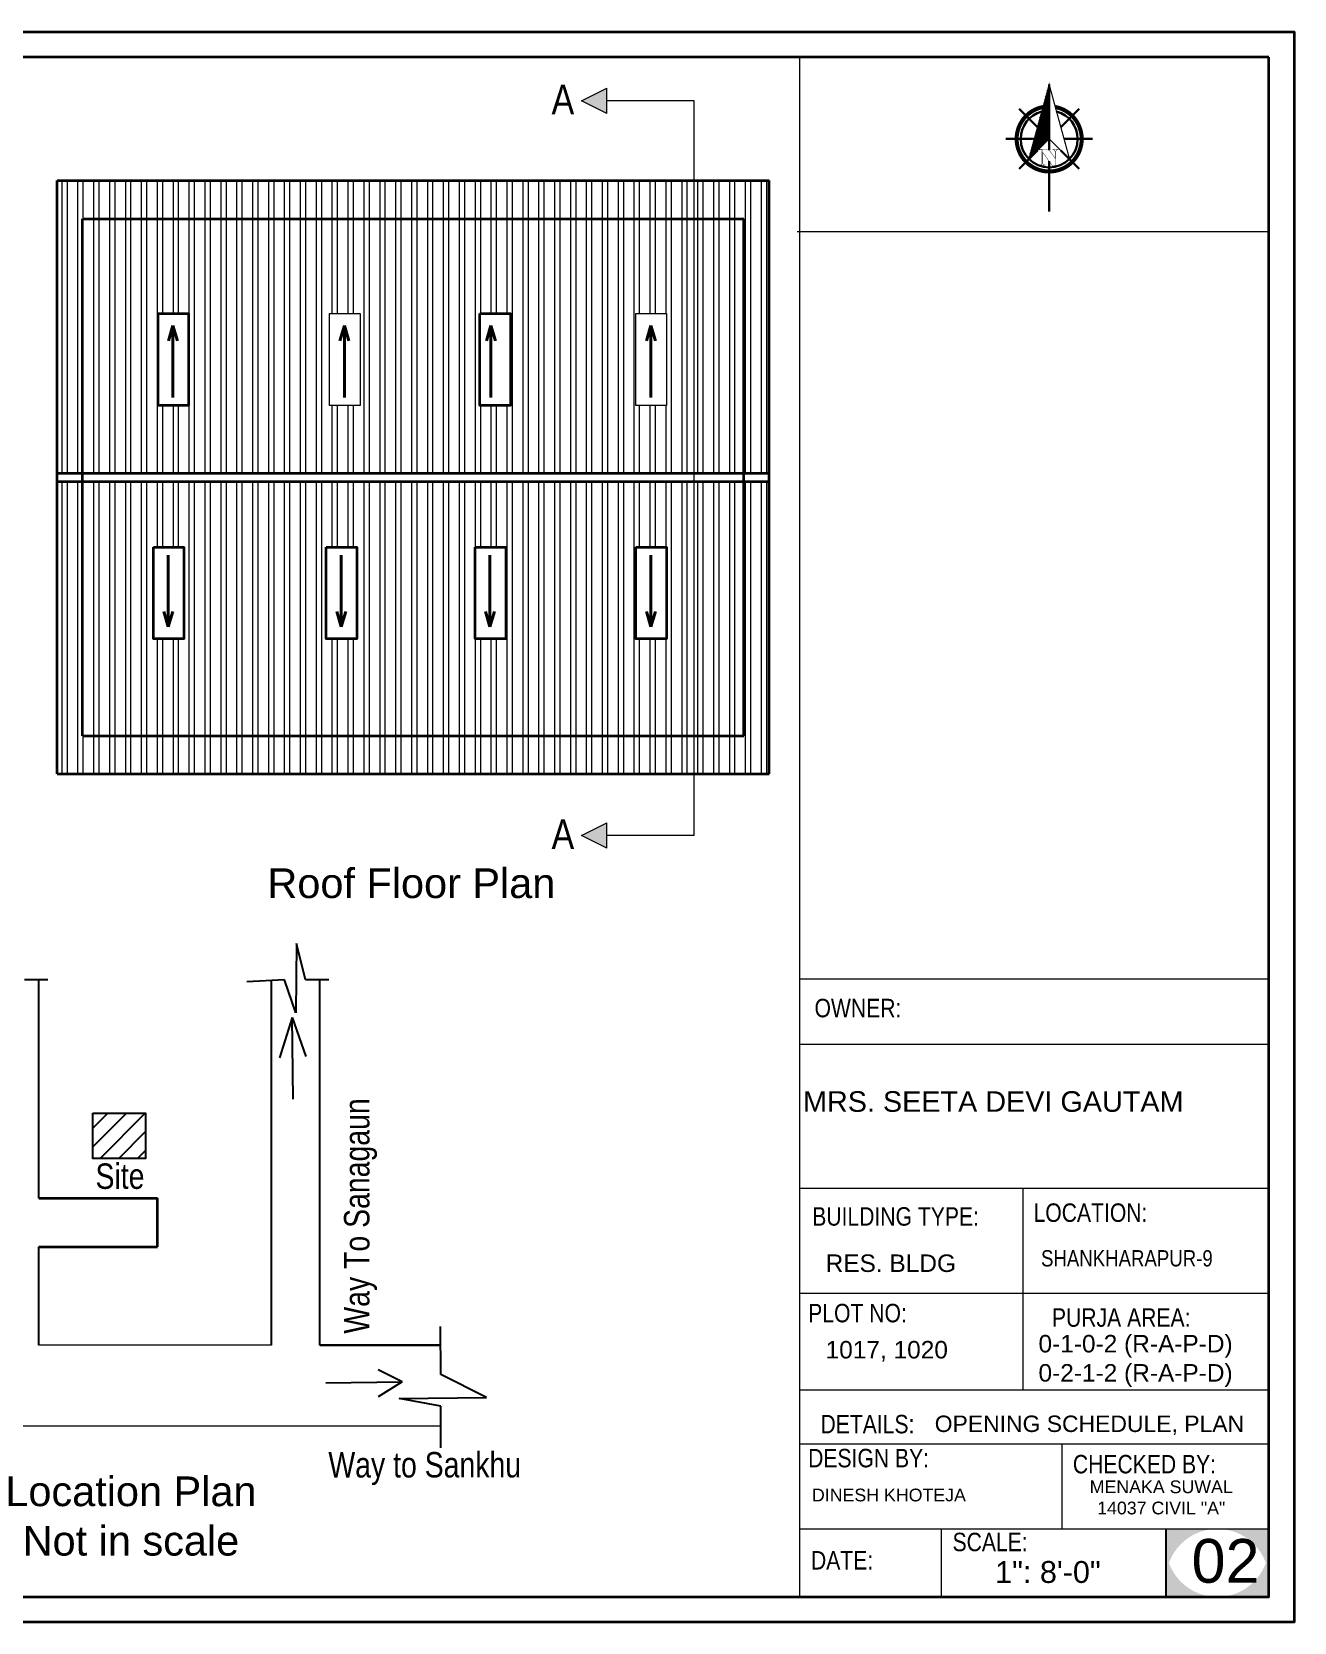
# Model space of a CAD drawing. Header units: inches. Extents: x 352731 to 371558, y -52658 to -39161.
# Drawn here: x 359449 to 360044, y -49701 to -48951 of the extents above; entities that cross this region are included whole.
import ezdxf

# ---------------------------------------------------------------- set-up
doc = ezdxf.new("R2010")
doc.units = ezdxf.units.IN
doc.header["$LTSCALE"] = 2
doc.header["$MEASUREMENT"] = 0
doc.linetypes.add('DASHED2', pattern=[0.375, 0.25, -0.125])
doc.layers.get('0').update_dxf_attribs({"linetype": 'CONTINUOUS'})
for name, color, linetype, lineweight in [('DIM_LINE', 173, 'CONTINUOUS', 20), ('dimension', 160, 'CONTINUOUS', 15), ('DIMENTION', 140, 'CONTINUOUS', 0), ('door', 20, 'CONTINUOUS', 35), ('DW-SEC', 24, 'CONTINUOUS', 25), ('Rebars', 1, 'CONTINUOUS', 13), ('river', 7, 'DASHED2', 25), ('Siteplan', 7, 'CONTINUOUS', 30), ('TEXT', 181, 'CONTINUOUS', 25), ('WALL - A', 1, 'CONTINUOUS', 40)]:
    doc.layers.add(name, color=color, linetype=linetype, lineweight=lineweight)
doc.layers.add('Normal Wall', color=7, linetype='CONTINUOUS', lineweight=35, true_color=0xffaf89)
doc.layers.add('Rear Wall', color=7, linetype='CONTINUOUS', lineweight=20, true_color=0xd4e480)
doc.layers.add('WAll', color=20, linetype='CONTINUOUS')
doc.styles.add('DIM', font='arial.ttf', dxfattribs={"width": 0.8})
doc.styles.get("Standard").update_dxf_attribs({"font": 'ARIALN.TTF'})
doc.styles.add('SwissBT', font='swiss.ttf', dxfattribs={"height": 12})
pattern_1 = [(90, (-499.6444, -20064.87), (-7.5, 0), []), (90, (-497.1444, -20062.37), (-7.5, 0), [])]

# ---------------------------------------------------------------- blocks, each defined once
blk = doc.blocks.new('*X29')
at = {"color": 0}
for p, q in [((146.95, -410.95), (147.62, -410.29)), ((147.15, -410.22), (147.62, -409.76)), ((147.35, -409.49), (147.62, -409.23)), ((147.55, -408.76), (147.62, -408.7)), ((145.56, -416.06), (147.62, -414)), ((145.76, -415.33), (147.62, -413.47)), ((145.96, -414.6), (147.62, -412.94)), ((146.16, -413.87), (147.62, -412.41)), ((146.36, -413.14), (147.62, -411.88)), ((146.55, -412.41), (147.62, -411.35)), ((146.75, -411.68), (147.62, -410.82)), ((143.96, -421.9), (147.62, -418.24)), ((144.16, -421.17), (147.62, -417.71)), ((144.36, -420.44), (147.62, -417.18)), ((144.56, -419.71), (147.62, -416.65)), ((144.76, -418.98), (147.62, -416.12)), ((144.96, -418.25), (147.62, -415.59)), ((145.16, -417.52), (147.62, -415.06)), ((145.36, -416.79), (147.62, -414.53)), ((142.76, -426.28), (147.62, -421.42)), ((142.96, -425.55), (147.62, -420.89)), ((143.16, -424.82), (147.62, -420.36)), ((143.36, -424.09), (147.62, -419.83)), ((143.56, -423.36), (147.62, -419.3)), ((143.76, -422.63), (147.62, -418.77))]:
    blk.add_line(p, q, dxfattribs=at)
blk = doc.blocks.new('NORTH_15')
for p, q in [((0, 3.66), (0, 10.62)), ((-2.87, 2.87), (-7.37, 7.37)), ((2.87, 2.87), (7.37, 7.37)), ((-13.37, 0), (2.72, 0)), ((5.49, 0), (17.83, 0)), ((-2.87, -2.87), (-7.37, -7.37)), ((0, -3.66), (0, -10.62)), ((2.87, -2.87), (7.37, -7.37))]:
    blk.add_line(p, q)
at = {"const_width": 1}
for points in [[(0, -8, 1), (0, 8, 0.359415), (-7.86, 1.52, 1)], [(-7.86, -1.52, 0.359415), (0, -8, 1)]]:
    blk.add_lwpolyline(points, format="xyb", dxfattribs=at)
for points, const_width in [([(4.96, -5.01), (-13.37, 0), (4.9, 5), (0, 0), (4.96, -5.01)], 0.3), ([(5.93, -1.55), (6, -1.55), (6.07, -1.54), (6.13, -1.53), (6.17, -1.52), (6.22, -1.51), (6.26, -1.49), (6.28, -1.47), (6.3, -1.45), (6.32, -1.42), (6.33, -1.39), (6.35, -1.34), (6.36, -1.29), (6.37, -1.23), (6.38, -1.16), (6.38, -1.08), (6.38, -1), (6.54, -1), (6.54, -2.34), (6.38, -2.34), (6.38, -2.3), (6.38, -2.23), (6.38, -2.16), (6.37, -2.09), (6.36, -2.04), (6.35, -1.99), (6.33, -1.95), (6.32, -1.91), (6.3, -1.88), (6.28, -1.86), (6.26, -1.83), (6.22, -1.81), (6.18, -1.8), (6.13, -1.78), (6.07, -1.77), (6.01, -1.76), (5.95, -1.76), (2.66, -1.76), (2.66, -2.34), (2.5, -2.34), (2.5, -0.16), (4.71, 1.44), (3.14, 1.44), (3.07, 1.44), (3, 1.43), (2.94, 1.42), (2.89, 1.41), (2.85, 1.4), (2.81, 1.38), (2.78, 1.36), (2.76, 1.34), (2.74, 1.31), (2.72, 1.27), (2.7, 1.22), (2.69, 1.17), (2.68, 1.11), (2.67, 1.04), (2.66, 0.97), (2.66, 0.89), (2.66, 0.87), (2.5, 0.87), (2.5, 2.21), (2.66, 2.21), (2.66, 2.17), (2.66, 2.09), (2.67, 2.03), (2.68, 1.97), (2.69, 1.91), (2.7, 1.86), (2.71, 1.82), (2.73, 1.78), (2.75, 1.76), (2.77, 1.74), (2.8, 1.72), (2.85, 1.7), (2.89, 1.68), (2.94, 1.67), (3, 1.66), (3.07, 1.66), (3.14, 1.66), (6.54, 1.66), (6.54, 0.75), (3.33, -1.55), (5.93, -1.55), (5.93, -1.55)], 0.1)]:
    blk.add_lwpolyline(points, dxfattribs=dict(const_width=const_width))
for start, end in [(90, 164.973), (270, 90), (195.027, 270)]:
    blk.add_arc((0, 0), 7, start, end)
at = {"rotation": 90}
blk.add_blockref('*X29', (-421.89, -147.62), dxfattribs=at)
blk = doc.blocks.new('A$C0BDB7EE9')
at = {"layer": 'Siteplan', "xscale": 2.999999999999779, "yscale": 2.999999999999779, "zscale": 2.999999999999779, "rotation": 247.8612575918487}
blk.add_blockref('NORTH_15', (20.2, 49.5), dxfattribs=at)
blk = doc.blocks.new('A$C327B4BBD')
at = {"layer": 'DIMENTION', "ltscale": 0.3, "xscale": 1.171875000000082, "yscale": 1.171875000000082, "zscale": 1.171875000000082, "rotation": 112.1387424081494}
blk.add_blockref('A$C0BDB7EE9', (16.1, 0), dxfattribs=at)

msp = doc.modelspace()

# ---------------------------------------------------------------- hatches: boundary and pattern name
at = {"linetype": 'ByBlock', "lineweight": 5}
for points in [[(359707.91, -48983.46), (359719.91, -48989.46), (359719.91, -48977.46)], [(359707.91, -49330.2), (359719.91, -49336.2), (359719.91, -49324.2)]]:
    msp.add_hatch(color=7, dxfattribs=at).paths.add_polyline_path(points)
msp.add_hatch(color=0).paths.add_polyline_path([(360032.3, -49657.4), (360007.99, -49657.4, -0.414214), (360032.3, -49681.71)])
at = {"layer": 'DIM_LINE'}
h = msp.add_hatch(dxfattribs=at)
h.set_pattern_fill('ANSI32', color=256, scale=20, angle=45)
h.set_pattern_definition(pattern_1)
h.paths.add_polyline_path([(359460.52, -49021.11), (359460.52, -49159.11), (359472.52, -49159.11), (359472.52, -49039.11), (359784.52, -49039.11), (359784.52, -49159.11), (359796.52, -49159.11), (359796.52, -49021.11)])
h = msp.add_hatch(dxfattribs=at)
h.set_pattern_fill('ANSI32', color=256, scale=20, angle=45)
h.set_pattern_definition(pattern_1)
h.paths.add_polyline_path([(359784.52, -49159.11), (359784.52, -49039.11), (359472.52, -49039.11), (359472.52, -49159.11)])
h.paths.add_polyline_path([(359659.94, -49127.22), (359659.94, -49083.89), (359674.39, -49083.89), (359674.39, -49127.22)], flags=16)
h.paths.add_polyline_path([(359603.49, -49127.22), (359589.04, -49127.22), (359589.04, -49083.89), (359603.49, -49083.89)], flags=16)
h.paths.add_polyline_path([(359733.64, -49127.22), (359733.64, -49083.89), (359748.09, -49083.89), (359748.09, -49127.22)], flags=16)
h.paths.add_polyline_path([(359522.57, -49127.22), (359508.12, -49127.22), (359508.12, -49083.89), (359522.57, -49083.89)], flags=16)
h = msp.add_hatch(dxfattribs=at)
h.set_pattern_fill('ANSI32', color=256, scale=20, angle=45)
h.set_pattern_definition(pattern_1)
h.paths.add_polyline_path([(359796.52, -49301.11), (359796.52, -49163.11), (359784.52, -49163.11), (359784.52, -49283.11), (359472.52, -49283.11), (359472.52, -49163.11), (359460.52, -49163.11), (359460.52, -49301.11)])
h = msp.add_hatch(dxfattribs=at)
h.set_pattern_fill('ANSI32', color=256, scale=20, angle=45)
h.set_pattern_definition(pattern_1)
h.paths.add_polyline_path([(359784.52, -49283.11), (359784.52, -49163.11), (359472.52, -49163.11), (359472.52, -49283.11)])
h.paths.add_polyline_path([(359601.97, -49237.37), (359587.51, -49237.37), (359587.51, -49194.05), (359601.97, -49194.05)], flags=16)
h.paths.add_polyline_path([(359657.73, -49194.05), (359672.18, -49194.05), (359672.18, -49237.37), (359657.73, -49237.37)], flags=16)
h.paths.add_polyline_path([(359733.64, -49194.05), (359748.09, -49194.05), (359748.09, -49237.37), (359733.64, -49237.37)], flags=16)
h.paths.add_polyline_path([(359520.36, -49237.37), (359505.91, -49237.37), (359505.91, -49194.05), (359520.36, -49194.05)], flags=16)
at = {"layer": 'DW-SEC'}
h = msp.add_hatch(dxfattribs=at)
h.set_pattern_fill('ANSI31', color=256, scale=50)
h.set_pattern_definition([(45, (237974.641, -36885.901), (-4.41941738, 4.41941738), [])])
h.paths.add_polyline_path([(359477.36, -49482.53), (359502.26, -49482.53), (359502.26, -49461.28), (359477.36, -49461.28)])
at = {"layer": 'TEXT'}
for points in [[(360007.99, -49657.4), (359983.68, -49657.4), (359983.68, -49681.71, -0.414214)], [(360007.99, -49657.4), (359983.68, -49657.4), (359983.68, -49681.71, -0.414214)], [(360032.3, -49657.4), (360007.99, -49657.4, -0.414214), (360032.3, -49681.71)], [(359983.68, -49665.21), (359983.68, -49689.52), (360007.99, -49689.52, -0.414214)], [(359983.68, -49665.21), (359983.68, -49689.52), (360007.99, -49689.52, -0.414214)], [(360032.3, -49665.21, -0.414214), (360007.99, -49689.52), (360032.3, -49689.52)], [(360032.3, -49665.21, -0.414214), (360007.99, -49689.52), (360032.3, -49689.52)]]:
    msp.add_hatch(color=0, dxfattribs=at).paths.add_polyline_path(points)

# ---------------------------------------------------------------- linework, layer by layer
at = {"color": 7, "linetype": 'ByBlock', "lineweight": 5}
for p, q in [((359707.91, -48983.46), (359719.91, -48977.46)), ((359719.91, -48989.46), (359719.91, -48977.46)), ((359719.91, -48989.46), (359707.91, -48983.46)), ((359761.08, -48983.46), (359719.91, -48983.46)), ((359761.08, -49330.2), (359761.08, -48983.46)), ((359707.91, -49330.2), (359719.91, -49324.2)), ((359719.91, -49336.2), (359719.91, -49324.2)), ((359719.91, -49336.2), (359707.91, -49330.2)), ((359761.08, -49330.2), (359719.91, -49330.2))]:
    msp.add_line(p, q, dxfattribs=at)
at = {"color": 0}
msp.add_line((359983.68, -49657.4), (359983.68, -49689.52), dxfattribs=at)
msp.add_line((359983.68, -49657.4), (359983.68, -49689.52), dxfattribs=at)
at = {"layer": 'DIM_LINE'}
for points in [[(359508.12, -49083.89), (359522.57, -49083.89), (359522.57, -49127.22), (359508.12, -49127.22)], [(359589.04, -49083.89), (359603.49, -49083.89), (359603.49, -49127.22), (359589.04, -49127.22)], [(359733.64, -49083.89), (359748.09, -49083.89), (359748.09, -49127.22), (359733.64, -49127.22)], [(359505.91, -49237.37), (359520.36, -49237.37), (359520.36, -49194.05), (359505.91, -49194.05)], [(359587.51, -49237.37), (359601.97, -49237.37), (359601.97, -49194.05), (359587.51, -49194.05)], [(359657.73, -49237.37), (359672.18, -49237.37), (359672.18, -49194.05), (359657.73, -49194.05)], [(359733.64, -49237.37), (359748.09, -49237.37), (359748.09, -49194.05), (359733.64, -49194.05)]]:
    msp.add_lwpolyline(points, close=True, dxfattribs=at)
at = {"layer": 'dimension', "ltscale": 7}
for p, q in [((359561.6, -49570.68), (359451.92, -49570.68)), ((359641.49, -49608.92), (359355.93, -49608.92))]:
    msp.add_line(p, q, dxfattribs=at)
at = {"layer": 'door', "ltscale": 0.5}
for p, q in [((359460.52, -49301.11), (359460.52, -49021.11)), ((359460.52, -49021.11), (359796.52, -49021.11)), ((359796.52, -49301.11), (359796.52, -49021.11)), ((359472.52, -49283.11), (359472.52, -49039.11)), ((359472.52, -49039.11), (359784.52, -49039.11)), ((359784.52, -49283.11), (359784.52, -49039.11)), ((359460.52, -49159.11), (359796.52, -49159.11)), ((359460.52, -49163.11), (359796.52, -49163.11)), ((359472.52, -49283.11), (359784.52, -49283.11)), ((359460.52, -49301.11), (359796.52, -49301.11)), ((359451.92, -49501.28), (359507.85, -49501.28)), ((359507.85, -49524.22), (359507.85, -49501.28)), ((359451.92, -49524.22), (359507.85, -49524.22))]:
    msp.add_line(p, q, dxfattribs=at)
for points in [[(359508.12, -49083.89), (359522.57, -49083.89), (359522.57, -49127.22), (359508.12, -49127.22)], [(359659.94, -49083.89), (359674.39, -49083.89), (359674.39, -49127.22), (359659.94, -49127.22)], [(359505.91, -49194.05), (359520.36, -49194.05), (359520.36, -49237.37), (359505.91, -49237.37)], [(359587.51, -49194.05), (359601.97, -49194.05), (359601.97, -49237.37), (359587.51, -49237.37)], [(359657.73, -49194.05), (359672.18, -49194.05), (359672.18, -49237.37), (359657.73, -49237.37)], [(359733.64, -49194.05), (359748.09, -49194.05), (359748.09, -49237.37), (359733.64, -49237.37)]]:
    msp.add_lwpolyline(points, close=True, dxfattribs=at)
at = {"layer": 'Normal Wall'}
for points in [[(358986.2, -48950.9), (360044.21, -48950.9), (360044.21, -49701.43), (358986.2, -49701.43)], [(358986.2, -48950.9), (360044.21, -48950.9), (360044.21, -49701.43), (358986.2, -49701.43)], [(360032.3, -48962.81), (359010.02, -48962.81), (359010.02, -49689.52), (360032.3, -49689.52)], [(360032.3, -48962.81), (359010.02, -48962.81), (359010.02, -49689.52), (360032.3, -49689.52)]]:
    msp.add_lwpolyline(points, close=True, dxfattribs=at)
at = {"layer": 'Rear Wall'}
for p, q in [((359810.88, -49407.08), (359810.88, -48962.81)), ((359809.7, -49045.11), (360032.3, -49045.11)), ((359810.88, -49397.82), (360032.3, -49397.82)), ((359810.88, -49397.82), (360032.3, -49397.82)), ((359810.88, -49397.82), (360032.3, -49397.82)), ((359810.88, -49397.82), (360032.3, -49397.82)), ((359810.88, -49428.62), (360032.3, -49428.62)), ((359810.88, -49428.62), (360032.3, -49428.62)), ((359810.88, -49496.68), (360032.3, -49496.68)), ((359810.88, -49496.68), (360032.3, -49496.68)), ((359916.15, -49496.68), (359916.15, -49582.58)), ((359916.15, -49496.68), (359916.15, -49591.85)), ((359810.88, -49546.17), (360032.3, -49546.17)), ((359810.88, -49546.17), (360032.3, -49546.17)), ((359810.88, -49591.85), (360032.3, -49591.85)), ((359810.88, -49617.28), (360032.3, -49617.28)), ((359810.88, -49617.28), (360032.3, -49617.28)), ((359934.73, -49657.4), (359934.73, -49617.28)), ((359934.73, -49657.4), (359934.73, -49617.28)), ((359810.88, -49657.4), (360032.3, -49657.4)), ((359810.88, -49657.4), (360032.3, -49657.4)), ((359877.62, -49657.4), (359877.62, -49689.52)), ((359877.62, -49657.4), (359877.62, -49689.52))]:
    msp.add_line(p, q, dxfattribs=at)
msp.add_lwpolyline([(359810.88, -49397.82), (360032.3, -49397.82), (360032.3, -49689.52), (359810.88, -49689.52)], close=True, dxfattribs=at)
msp.add_lwpolyline([(359810.88, -49397.82), (360032.3, -49397.82), (360032.3, -49689.52), (359810.88, -49689.52)], close=True, dxfattribs=at)
at = {"layer": 'river', "color": 1, "linetype": 'Continuous', "ltscale": 10}
for p, q in [((359573.39, -49381.13), (359573.07, -49413.79)), ((359577.69, -49398.33), (359573.39, -49381.13)), ((359456.06, -49398.33), (359445.07, -49398.33)), ((359451.92, -49501.28), (359451.92, -49398.33)), ((359567.81, -49398.33), (359549.97, -49399.29)), ((359561.6, -49570.68), (359561.6, -49398.33)), ((359573.07, -49413.79), (359567.81, -49398.33)), ((359588.69, -49398.33), (359577.69, -49398.33)), ((359584.54, -49570.68), (359584.54, -49398.33)), ((359571.48, -49416.14), (359565.42, -49435.1)), ((359571.89, -49454.64), (359571.48, -49416.14)), ((359571.48, -49416.14), (359577.85, -49434.46)), ((359451.92, -49570.68), (359451.92, -49524.22)), ((359641.49, -49584.55), (359641.33, -49561.92)), ((359584.54, -49570.68), (359641.4, -49570.68)), ((359641.4, -49570.68), (359584.54, -49570.68)), ((359623.31, -49588.05), (359612.07, -49582.31)), ((359663.16, -49595.38), (359641.49, -49584.55)), ((359587.36, -49588.43), (359623.31, -49588.05)), ((359623.31, -49588.05), (359612.07, -49595.14)), ((359621.9, -49595.86), (359663.16, -49595.38)), ((359641.49, -49599.52), (359621.9, -49595.86)), ((359641.49, -49619.12), (359641.49, -49599.52))]:
    msp.add_line(p, q, dxfattribs=at)
at = {"layer": 'WAll'}
msp.add_lwpolyline([(359477.36, -49461.28), (359502.26, -49461.28), (359502.26, -49482.53), (359477.36, -49482.53)], close=True, dxfattribs=at)
at = {"layer": 'WALL - A'}
for p, q in [((359515.15, -49089.48), (359513.03, -49096.78)), ((359515.15, -49123.46), (359515.15, -49089.48)), ((359515.15, -49089.48), (359517.28, -49096.78)), ((359596.07, -49089.48), (359593.94, -49096.78)), ((359596.07, -49123.46), (359596.07, -49089.48)), ((359596.07, -49089.48), (359598.2, -49096.78)), ((359665.23, -49089.48), (359663.1, -49096.78)), ((359665.23, -49123.46), (359665.23, -49089.48)), ((359665.23, -49089.48), (359667.35, -49096.78)), ((359740.67, -49089.48), (359738.55, -49096.78)), ((359740.67, -49123.46), (359740.67, -49089.48)), ((359740.67, -49089.48), (359742.8, -49096.78)), ((359512.94, -49197.81), (359512.94, -49231.78)), ((359594.55, -49197.81), (359594.55, -49231.78)), ((359664.76, -49197.81), (359664.76, -49231.78)), ((359740.67, -49197.81), (359740.67, -49231.78)), ((359512.94, -49231.78), (359510.82, -49224.49)), ((359512.94, -49231.78), (359515.07, -49224.49)), ((359594.55, -49231.78), (359592.42, -49224.49)), ((359594.55, -49231.78), (359596.67, -49224.49)), ((359664.76, -49231.78), (359662.64, -49224.49)), ((359664.76, -49231.78), (359666.89, -49224.49)), ((359740.67, -49231.78), (359738.55, -49224.49)), ((359740.67, -49231.78), (359742.8, -49224.49))]:
    msp.add_line(p, q, dxfattribs=at)

# ---------------------------------------------------------------- block references
at = {"layer": 'Rebars', "xscale": 0.5459999999999999, "yscale": 0.5459999999999999, "zscale": 0.5459999999999999, "rotation": 270}
msp.add_blockref('A$C327B4BBD', (359928.57, -49026.89), dxfattribs=at)

# ---------------------------------------------------------------- texts
at = {"color": 0}
for s, p in [('OWNER:', (359817.88, -49415.96)), ('LOCATION:', (359921.22, -49512.51))]:
    msp.add_text(s, height=8.704, dxfattribs=at).set_placement(p)
at = {"color": 7, "linetype": 'ByBlock', "lineweight": 5, "char_height": 14}
for s, insert, width, attachment_point in [('A', (359693.81, -48975.84), 26.5803, 1), ('A', (359693.81, -49322.58), 26.5803, 1), ('{\\fArial CE|b0|i0|c0|p34;Roof\\fArial CE|b0|i0|c238|p34; Floor Plan}', (359627.66, -49352.79), 235.547, 5), ('{\\fArial CE|b0|i0|c0|p34;Location Plan\\PNot in scale}', (359495.34, -49651.43), 235.547, 5)]:
    msp.add_mtext(s, dxfattribs=dict(at, insert=insert, width=width, attachment_point=attachment_point))
at = {"layer": 'TEXT', "color": 0}
for s, height, p in [('OWNER:', 8.704, (359817.88, -49415.96)), ('LOCATION:', 8.704, (359921.22, -49512.51)), ('CHECKED BY:', 8.7044, (359939.78, -49631.2)), ('CHECKED BY:', 8.7044, (359939.78, -49631.2)), ('SCALE:', 8.704, (359883.01, -49667.93)), ('SCALE:', 8.704, (359883.01, -49667.93))]:
    msp.add_text(s, height=height, dxfattribs=at).set_placement(p)
at = {"layer": 'TEXT', "color": 0, "linetype": 'ByBlock', "style": 'SwissBT'}
for s, insert, char_height, width, attachment_point in [('MRS. SEETA DEVI GAUTAM', (359902.22, -49450.86), 9.72, 217.5111, 2), ('OPENING SCHEDULE, PLAN', (359874.6, -49603.93), 7.7396, 268.5322, 1), ('DINESH KHOTEJA', (359816.67, -49638.41), 6, 201.5276, 1), ('MENAKA SUWAL\\P14037 CIVIL "A"', (359981.47, -49634.54), 6, 88.5492, 2)]:
    msp.add_mtext(s, dxfattribs=dict(at, insert=insert, char_height=char_height, width=width, attachment_point=attachment_point))
at = {"layer": 'TEXT', "ltscale": 7, "char_height": 12, "width": 245.0767, "attachment_point": 1, "style": 'DIM'}
for s, insert, rotation in [('Way To Sanagaun', (359595.88, -49565.27), 90), ('Site', (359478.62, -49484.95), 0.03075), ('Way to Sankhu', (359588.49, -49621.16), 0.03075)]:
    msp.add_mtext(s, dxfattribs=dict(at, insert=insert, rotation=rotation))
at = {"layer": 'TEXT', "color": 0, "attachment_point": 1}
for s, insert, char_height, width in [('BUILDING TYPE:', (359816.8, -49505.59), 8.7044, 148.5551), ('BUILDING TYPE:', (359816.8, -49505.59), 8.7044, 148.5551), ('PLOT NO: ', (359814.9, -49551.2), 8.704, 138.0271), ('PLOT NO: ', (359814.9, -49551.2), 8.704, 138.0271), ('PURJA AREA:', (359929.91, -49553.31), 8.7044, 197.5821), ('PURJA AREA:', (359929.91, -49553.31), 8.7044, 197.5821), ('DETAILS: ', (359820.7, -49603.59), 8.704, 138.0271), ('DESIGN BY:', (359814.86, -49619.64), 8.704, 138.0271), ('DESIGN BY:', (359814.86, -49619.64), 8.704, 138.0271), ('DATE:', (359816.21, -49667.87), 8.704, 34.8177)]:
    msp.add_mtext(s, dxfattribs=dict(at, insert=insert, char_height=char_height, width=width))
at = {"layer": 'TEXT', "color": 0, "linetype": 'ByBlock', "insert": (359924.75, -49525.86), "char_height": 7.6711, "attachment_point": 1}
msp.add_mtext_dynamic_manual_height_columns('SHANKHARAPUR-9', width=381.0351, gutter_width=1.53, heights=[0], dxfattribs=at)
at = {"layer": 'TEXT', "color": 0, "style": 'SwissBT'}
for s, insert, char_height, width, attachment_point in [('RES. BLDG', (359823.11, -49527.89), 8.256, 163.2142, 1), ('RES. BLDG', (359823.11, -49527.89), 8.256, 163.2142, 1), ('1017, 1020', (359823.11, -49568.71), 8.256, 163.2142, 1), ('0-1-0-2 (R-A-P-D)\\P0-2-1-2 (R-A-P-D)', (359969.37, -49565.87), 8.2555, 163.2142, 2), ('02', (359995.78, -49662.17), 20.639, 20.1585, 1)]:
    msp.add_mtext(s, dxfattribs=dict(at, insert=insert, char_height=char_height, width=width, attachment_point=attachment_point))
at = {"layer": 'TEXT', "color": 0, "ltscale": 0.5, "insert": (359903.09, -49672.58), "char_height": 10.319, "width": 127.5344, "attachment_point": 1, "style": 'SwissBT'}
msp.add_mtext('1": 8\'-0"', dxfattribs=at)
msp.add_mtext('1": 8\'-0"', dxfattribs=at)

doc.saveas('drawing.dxf')
